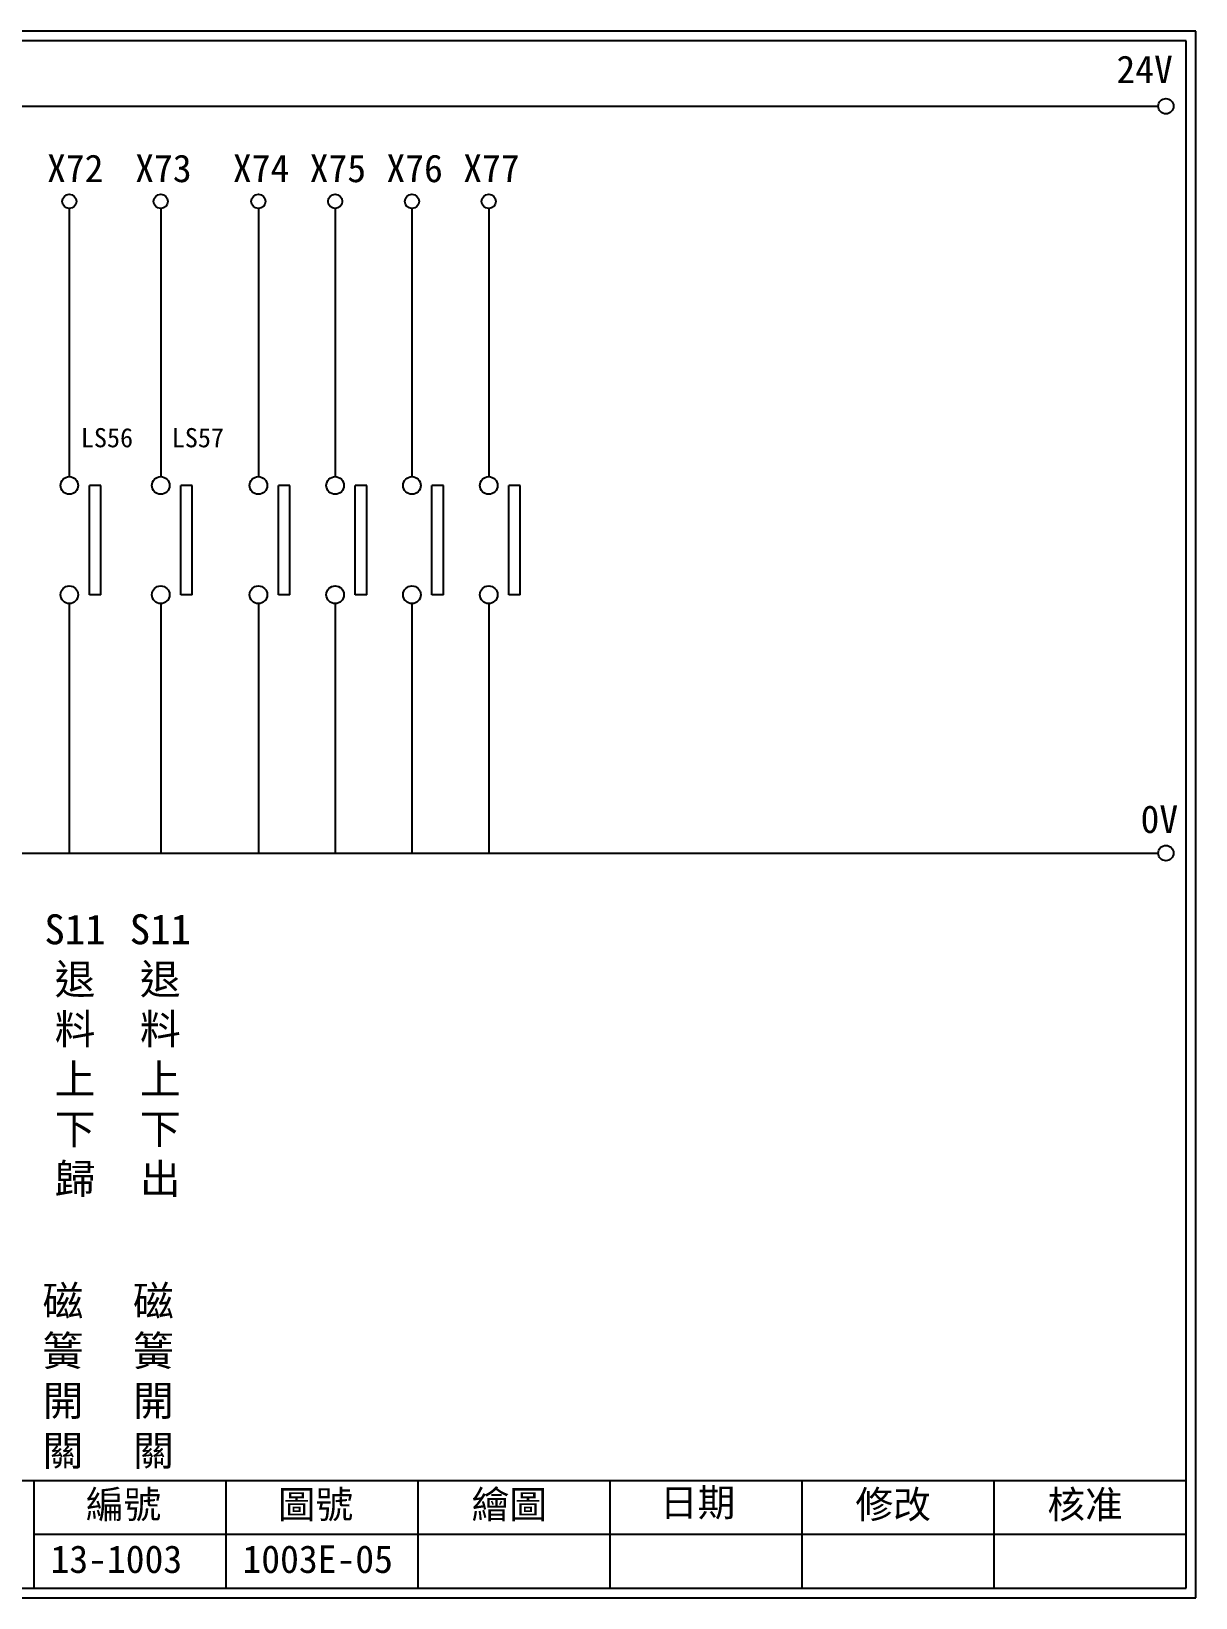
# Model space of a CAD drawing. Extents: x 325 to 612, y 3 to 207.
# Drawn here: x 460.7 to 612.3, y 3 to 207 of the extents above; entities that cross this region are included whole.
import ezdxf

# ---------------------------------------------------------------- set-up
doc = ezdxf.new("R2010")
doc.units = 0
doc.layers.get('0').update_dxf_attribs({"linetype": 'CONTINUOUS'})
doc.layers.add('圖框層', color=7, linetype='CONTINUOUS')
doc.layers.add('標尺寸層', color=3, linetype='CONTINUOUS')
doc.styles.add('CNS', font='romanc.shx', dxfattribs={"bigfont": 'chineset.shx'})
doc.styles.add('STSL', font='KAIU.TTF')

msp = doc.modelspace()

# ---------------------------------------------------------------- linework, layer by layer
for p, q in [((469.74, 147.83), (468.24, 147.83)), ((481.64, 147.83), (480.14, 147.83)), ((494.36, 147.83), (492.85, 147.83)), ((504.36, 147.83), (502.85, 147.83)), ((514.36, 147.83), (512.85, 147.83)), ((524.36, 147.83), (522.85, 147.83)), ((469.74, 133.6), (468.24, 133.6)), ((481.64, 133.6), (480.14, 133.6)), ((494.36, 133.6), (492.85, 133.6)), ((504.36, 133.6), (502.85, 133.6)), ((514.36, 133.6), (512.85, 133.6)), ((524.36, 133.6), (522.85, 133.6))]:
    msp.add_line(p, q)
for centre in [(608.44, 197.22), (608.44, 99.96)]:
    msp.add_circle(centre, 1)
at = {"layer": '圖框層', "color": 7}
for p, q in [((612.32, 206.97), (325.32, 206.97)), ((612.32, 3), (612.32, 206.97)), ((611.07, 205.72), (326.57, 205.72)), ((611.07, 4.25), (611.07, 205.72)), ((326.57, 18.25), (611.07, 18.25)), ((461.07, 4.25), (461.07, 18.25)), ((486.07, 4.25), (486.07, 18.25)), ((511.07, 4.25), (511.07, 18.25)), ((536.07, 4.25), (536.07, 18.25)), ((561.07, 4.25), (561.07, 18.25)), ((586.07, 4.25), (586.07, 18.25)), ((461.07, 11.25), (611.07, 11.25)), ((326.57, 4.25), (611.07, 4.25)), ((325.32, 3), (612.32, 3))]:
    msp.add_line(p, q, dxfattribs=at)
at = {"layer": '標尺寸層', "color": 7}
for p, q in [((329.84, 197.22), (607.44, 197.22)), ((465.63, 183.91), (465.63, 148.99)), ((477.53, 183.91), (477.53, 148.99)), ((490.25, 183.91), (490.25, 148.99)), ((500.25, 183.91), (500.25, 148.99)), ((510.25, 183.91), (510.25, 148.99)), ((520.25, 183.91), (520.25, 148.99)), ((468.24, 133.6), (468.24, 147.83)), ((469.74, 133.6), (469.74, 147.83)), ((480.14, 133.6), (480.14, 147.83)), ((481.64, 133.6), (481.64, 147.83)), ((492.85, 133.6), (492.85, 147.83)), ((494.36, 133.6), (494.36, 147.83)), ((502.85, 133.6), (502.85, 147.83)), ((504.36, 133.6), (504.36, 147.83)), ((512.85, 133.6), (512.85, 147.83)), ((514.36, 133.6), (514.36, 147.83)), ((522.85, 133.6), (522.85, 147.83)), ((524.36, 133.6), (524.36, 147.83)), ((465.63, 132.46), (465.63, 99.96)), ((465.63, 132.45), (465.63, 99.96)), ((477.53, 132.46), (477.53, 99.96)), ((477.53, 132.45), (477.53, 99.96)), ((490.25, 132.46), (490.25, 99.96)), ((490.25, 132.45), (490.25, 99.96)), ((500.25, 132.46), (500.25, 99.96)), ((500.25, 132.45), (500.25, 99.96)), ((510.25, 132.46), (510.25, 99.96)), ((510.25, 132.45), (510.25, 99.96)), ((520.25, 132.46), (520.25, 99.96)), ((520.25, 132.45), (520.25, 99.96)), ((330.05, 99.96), (607.44, 99.96))]:
    msp.add_line(p, q, dxfattribs=at)
for centre, radius in [((465.63, 184.83), 0.92), ((477.53, 184.83), 0.92), ((490.25, 184.83), 0.92), ((500.25, 184.83), 0.92), ((510.25, 184.83), 0.92), ((520.25, 184.83), 0.92), ((465.63, 147.83), 1.15), ((477.53, 147.83), 1.15), ((490.25, 147.83), 1.15), ((500.25, 147.83), 1.15), ((510.25, 147.83), 1.15), ((520.25, 147.83), 1.15), ((465.63, 133.6), 1.15), ((477.53, 133.6), 1.15), ((490.25, 133.6), 1.15), ((500.25, 133.6), 1.15), ((510.25, 133.6), 1.15), ((520.25, 133.6), 1.15)]:
    msp.add_circle(centre, radius, dxfattribs=at)

# ---------------------------------------------------------------- texts
at = {"layer": '圖框層', "color": 4, "style": 'STSL'}
for s, height, p in [('24V', 3.6, (602, 200.22)), ('X72', 3.6, (462.73, 187.33)), ('X73', 3.6, (474.21, 187.33)), ('X74', 3.6, (486.93, 187.33)), ('X75', 3.6, (496.93, 187.33)), ('X76', 3.6, (506.93, 187.33)), ('X77', 3.6, (516.93, 187.33)), ('LS56', 2.5, (467.13, 152.8)), ('LS57', 2.5, (478.97, 152.8)), ('0V', 3.6, (605.14, 102.58)), ('編號', 3.6, (467.78, 13.34)), ('圖號', 3.6, (492.78, 13.34)), ('繪圖', 3.6, (518.01, 13.34)), ('日期', 3.6, (542.54, 13.59)), ('修改', 3.6, (568.01, 13.34)), ('核准', 3.6, (593.01, 13.34)), ('13-1003', 3.6, (463.18, 6.22)), ('1003E-05', 3.6, (488.18, 6.22))]:
    msp.add_text(s, height=height, dxfattribs=at).set_placement(p)
at = {"layer": '標尺寸層', "color": 7, "char_height": 3.9, "width": 4.9608, "attachment_point": 5, "style": 'CNS'}
for s, insert in [('{\\fDFKai-SB|b0|i0|c136|p65;S11退料上下歸}', (466.37, 73.58)), ('{\\fDFKai-SB|b0|i0|c136|p65;S11退料上下出}', (477.48, 73.58)), ('{\\fDFKai-SB|b0|i0|c136|p65;磁簧開關}', (464.8, 31.68)), ('{\\fDFKai-SB|b0|i0|c136|p65;磁簧開關}', (476.58, 31.68))]:
    msp.add_mtext(s, dxfattribs=dict(at, insert=insert))

doc.saveas('drawing.dxf')
